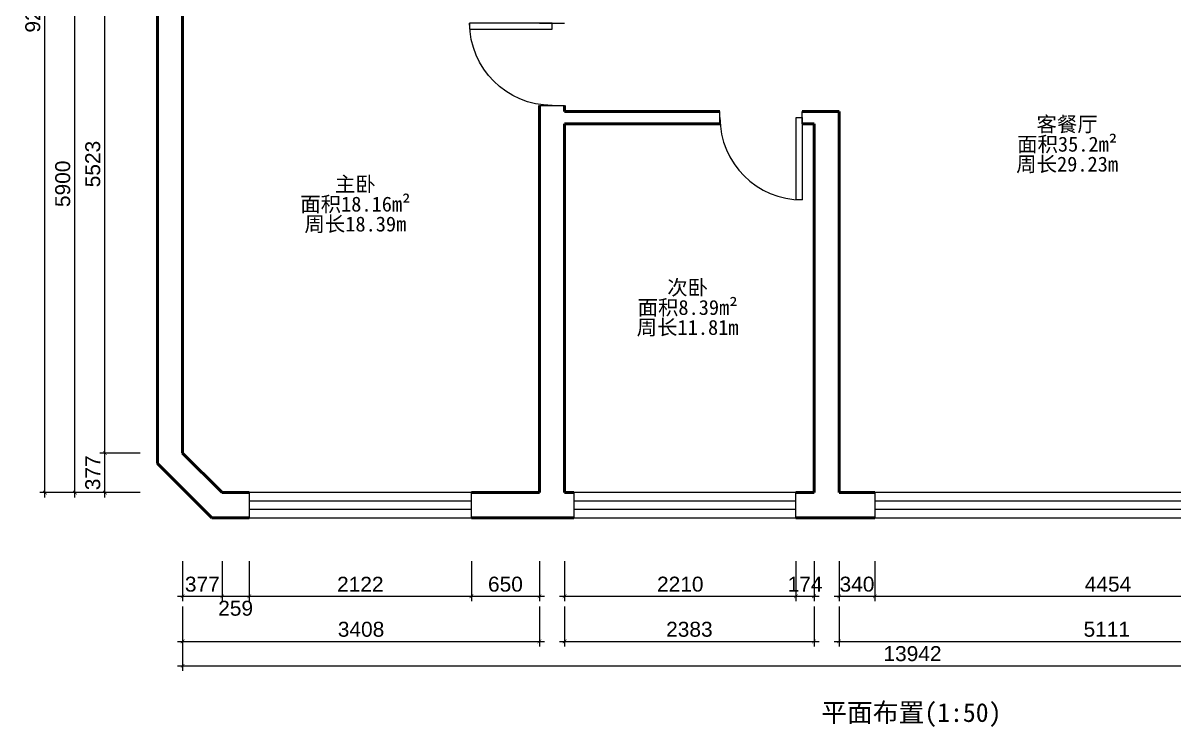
# Model space of a CAD drawing. Header units: millimetres. Extents: x 245 to 19137, y -220 to 12813.
# Drawn here: x 245 to 11239, y -220 to 6507 of the extents above; entities that cross this region are included whole.
import ezdxf

# ---------------------------------------------------------------- set-up
doc = ezdxf.new("R2010")
doc.units = ezdxf.units.MM
for name, color, linetype, lineweight in [('BS-非承重墙', 7, 'Continuous', 50), ('DS-门窗', 7, 'Continuous', 13), ('SH-文字标注', 2, 'Continuous', 13)]:
    doc.layers.add(name, color=color, linetype=linetype, lineweight=lineweight)
doc.layers.add('SH-尺寸标注', color=32, linetype='Continuous')
doc.styles.get("Standard").update_dxf_attribs({"font": 'arial.ttf'})
doc.styles.add('T_12_2_SimSun', font='', dxfattribs={"height": 225.638169})
doc.styles.add('T_20_SimSun', font='', dxfattribs={"height": 178.571429})
doc.styles.get('T_12_2_SimSun').set_extended_font_data('SimSun')
doc.styles.get('T_20_SimSun').set_extended_font_data('SimSun')
doc.dimstyles.new('D_20_2.35', dxfattribs={"dimtxt": 142.857143, "dimasz": 35.714286, "dimexe": 47.619048, "dimexo": 0, "dimgap": 0, "dimtad": 1, "dimdec": 0, "dimzin": 1, "dimdsep": 46, "dimtxsty": 'Standard', "dimblk": 'ARCHTICK', "dimcen": 0.09, "dimdle": 47.619048, "dimclrd": 252, "dimclre": 252, "dimclrt": 134, "dimadec": 0, "dimazin": 0, "dimtfac": 1, "dimtdec": 4, "dimtix": 1, "dimtmove": 2, "dimatfit": 3, "dimfxl": 335.714273, "dimfxlon": 1, "dimtolj": 1, "dimtzin": 0, "dimlwd": 9, "dimlwe": 9, "dimarcsym": 0})

# ---------------------------------------------------------------- blocks, each defined once
blk = doc.blocks.new('LEGEND_21c7235f9fb190111f4370a596c8782f_f730b179c3a6443a9e8fe988db1792cb')
at = {"layer": 'DS-门窗', "color": 60, "linetype": 'Continuous', "ltscale": 2}
for p, q in [((0, 120), (0, 0)), ((787, 120), (787, 0))]:
    blk.add_line(p, q, dxfattribs=at)
at = {"layer": 'DS-门窗', "color": 60, "linetype": 'Continuous', "ltscale": 2, "flags": 128}
blk.add_lwpolyline([(0, 60), (0, 847), (60, 847), (60, 60), (0, 60)], dxfattribs=at)
at = {"layer": 'DS-门窗', "color": 60, "linetype": 'Continuous', "ltscale": 2}
blk.add_arc((0, 60), 787, 0, 90, dxfattribs=at)
blk = doc.blocks.new('LEGEND_53b17ed9e7bc361a9d5f7c8f8c891103_0325671d14544a5e9625c67889f8c782')
at = {"layer": 'DS-门窗', "color": 60, "linetype": 'Continuous', "ltscale": 2}
for p, q in [((0, 240), (0, 0)), ((787, 240), (787, 0))]:
    blk.add_line(p, q, dxfattribs=at)
at = {"layer": 'DS-门窗', "color": 60, "linetype": 'Continuous', "ltscale": 2, "flags": 128}
blk.add_lwpolyline([(0, 120), (0, 907), (60, 907), (60, 120), (0, 120)], dxfattribs=at)
at = {"layer": 'DS-门窗', "color": 60, "linetype": 'Continuous', "ltscale": 2}
blk.add_arc((0, 120), 787, 0, 90, dxfattribs=at)
blk = doc.blocks.new('WINDOW_3202ff818c7f97124c0085a78d293b3b_79cb11601bd04043949b6a043a9a0068')
at = {"layer": 'DS-门窗', "color": 60, "linetype": 'Continuous', "ltscale": 2}
for p, q in [((-4210, -4761), (-6332, -4761)), ((-6332, -4761), (-6332, -5001)), ((-4210, -5001), (-4210, -4761)), ((-6332, -4841), (-4210, -4841)), ((-6332, -4921), (-4210, -4921)), ((-6332, -5001), (-4210, -5001))]:
    blk.add_line(p, q, dxfattribs=at)
blk = doc.blocks.new('WINDOW_d8064412710f5d54ebf442824f9995c4_89e8436e68284c518e718759a15fc281')
at = {"layer": 'DS-门窗', "color": 60, "linetype": 'Continuous', "ltscale": 2}
for p, q in [((-1110, -4761), (-3232, -4761)), ((-3232, -4761), (-3232, -5001)), ((-1110, -5001), (-1110, -4761)), ((-3232, -4841), (-1110, -4841)), ((-3232, -4921), (-1110, -4921)), ((-3232, -5001), (-1110, -5001))]:
    blk.add_line(p, q, dxfattribs=at)
blk = doc.blocks.new('WINDOW_658651dc562f569f39af72cd0fd2e788_f94c37ca998d415a808768ba4d2f1fe0')
at = {"layer": 'DS-门窗', "color": 60, "linetype": 'Continuous', "ltscale": 2}
for p, q in [((4097, -4761), (-356, -4761)), ((-356, -4761), (-356, -5001)), ((4097, -5001), (4097, -4761)), ((-356, -4841), (4097, -4841)), ((-356, -4921), (4097, -4921)), ((-356, -5001), (4097, -5001))]:
    blk.add_line(p, q, dxfattribs=at)
blk = doc.blocks.new('_ArchTick')
at = {"color": 0, "linetype": 'ByBlock', "const_width": 0.15}
blk.add_lwpolyline([(-0.5, -0.5), (0.5, 0.5)], dxfattribs=at)
blk = doc.blocks.new('*D241')
at = {"layer": 'Defpoints', "color": 0}
for p in [(1770, 933), (5178, 933), (5178, 598)]:
    blk.add_point(p, dxfattribs=at)
at = {"layer": 'SH-尺寸标注', "color": 252, "linetype": 'Continuous', "lineweight": 9}
for p, q in [((1770, 933), (1770, 550)), ((5178, 933), (5178, 550)), ((1722, 598), (5226, 598))]:
    blk.add_line(p, q, dxfattribs=at)
at = {"layer": 'SH-尺寸标注', "color": 252, "linetype": 'Continuous', "lineweight": 9, "xscale": 35.71428581050463, "yscale": 35.71428581050463, "zscale": 35.71428581050463, "rotation": 180}
blk.add_blockref('_ArchTick', (1770, 598), dxfattribs=at)
at = {"layer": 'SH-尺寸标注', "color": 252, "linetype": 'Continuous', "lineweight": 9, "xscale": 35.71428581050463, "yscale": 35.71428581050463, "zscale": 35.71428581050463}
blk.add_blockref('_ArchTick', (5178, 598), dxfattribs=at)
at = {"layer": 'SH-尺寸标注', "color": 134, "insert": (3474, 713), "char_height": 142.9, "attachment_point": 5}
blk.add_mtext('\\A1;3408', dxfattribs=at)
blk = doc.blocks.new('*D242')
at = {"layer": 'Defpoints', "color": 0}
for p in [(5418, 933), (7801, 933), (7801, 598)]:
    blk.add_point(p, dxfattribs=at)
at = {"layer": 'SH-尺寸标注', "color": 252, "linetype": 'Continuous', "lineweight": 9}
for p, q in [((5418, 933), (5418, 550)), ((7801, 933), (7801, 550)), ((5371, 598), (7849, 598))]:
    blk.add_line(p, q, dxfattribs=at)
at = {"layer": 'SH-尺寸标注', "color": 252, "linetype": 'Continuous', "lineweight": 9, "xscale": 35.71428581050463, "yscale": 35.71428581050463, "zscale": 35.71428581050463, "rotation": 180}
blk.add_blockref('_ArchTick', (5418, 598), dxfattribs=at)
at = {"layer": 'SH-尺寸标注', "color": 252, "linetype": 'Continuous', "lineweight": 9, "xscale": 35.71428581050463, "yscale": 35.71428581050463, "zscale": 35.71428581050463}
blk.add_blockref('_ArchTick', (7801, 598), dxfattribs=at)
at = {"layer": 'SH-尺寸标注', "color": 134, "insert": (6610, 713), "char_height": 142.9, "attachment_point": 5}
blk.add_mtext('\\A1;2383', dxfattribs=at)
blk = doc.blocks.new('*D243')
at = {"layer": 'Defpoints', "color": 0}
for p in [(8041, 933), (13153, 933), (13153, 598)]:
    blk.add_point(p, dxfattribs=at)
at = {"layer": 'SH-尺寸标注', "color": 252, "linetype": 'Continuous', "lineweight": 9}
for p, q in [((8041, 933), (8041, 550)), ((13153, 933), (13153, 550)), ((7994, 598), (13200, 598))]:
    blk.add_line(p, q, dxfattribs=at)
at = {"layer": 'SH-尺寸标注', "color": 252, "linetype": 'Continuous', "lineweight": 9, "xscale": 35.71428581050463, "yscale": 35.71428581050463, "zscale": 35.71428581050463, "rotation": 180}
blk.add_blockref('_ArchTick', (8041, 598), dxfattribs=at)
at = {"layer": 'SH-尺寸标注', "color": 252, "linetype": 'Continuous', "lineweight": 9, "xscale": 35.71428581050463, "yscale": 35.71428581050463, "zscale": 35.71428581050463}
blk.add_blockref('_ArchTick', (13153, 598), dxfattribs=at)
at = {"layer": 'SH-尺寸标注', "color": 134, "insert": (10597, 713), "char_height": 142.9, "attachment_point": 5}
blk.add_mtext('\\A1;5111', dxfattribs=at)
blk = doc.blocks.new('*D251')
at = {"layer": 'Defpoints', "color": 0}
for p in [(741, 7921), (1076, 7921), (1076, 2020)]:
    blk.add_point(p, dxfattribs=at)
at = {"layer": 'SH-尺寸标注', "color": 252, "linetype": 'Continuous', "lineweight": 9}
for p, q in [((1076, 7921), (693, 7921)), ((741, 1973), (741, 7968)), ((1076, 2020), (693, 2020))]:
    blk.add_line(p, q, dxfattribs=at)
at = {"layer": 'SH-尺寸标注', "color": 252, "linetype": 'Continuous', "lineweight": 9, "xscale": 35.71428581050463, "yscale": 35.71428581050463, "zscale": 35.71428581050463}
for p, rotation in [((741, 7921), 90), ((741, 2020), 270)]:
    blk.add_blockref('_ArchTick', p, dxfattribs=dict(at, rotation=rotation))
at = {"layer": 'SH-尺寸标注', "color": 134, "insert": (625, 4970), "char_height": 142.9, "attachment_point": 5, "rotation": 90}
blk.add_mtext('\\A1;5900', dxfattribs=at)
blk = doc.blocks.new('*D259')
at = {"layer": 'Defpoints', "color": 0}
for p in [(454, 11254), (790, 11254), (790, 2020)]:
    blk.add_point(p, dxfattribs=at)
at = {"layer": 'SH-尺寸标注', "color": 252, "linetype": 'Continuous', "lineweight": 9}
for p, q in [((790, 11254), (407, 11254)), ((454, 1973), (454, 11301)), ((790, 2020), (407, 2020))]:
    blk.add_line(p, q, dxfattribs=at)
at = {"layer": 'SH-尺寸标注', "color": 252, "linetype": 'Continuous', "lineweight": 9, "xscale": 35.71428581050463, "yscale": 35.71428581050463, "zscale": 35.71428581050463}
for p, rotation in [((454, 11254), 90), ((454, 2020), 270)]:
    blk.add_blockref('_ArchTick', p, dxfattribs=dict(at, rotation=rotation))
at = {"layer": 'SH-尺寸标注', "color": 134, "insert": (339, 6637), "char_height": 142.9, "attachment_point": 5, "rotation": 90}
blk.add_mtext('\\A1;9234', dxfattribs=at)
blk = doc.blocks.new('*D261')
at = {"layer": 'Defpoints', "color": 0}
for p in [(1770, 700), (15712, 700), (15712, 365)]:
    blk.add_point(p, dxfattribs=at)
at = {"layer": 'SH-尺寸标注', "color": 252, "linetype": 'Continuous', "lineweight": 9}
for p, q in [((1770, 700), (1770, 317)), ((15712, 700), (15712, 317)), ((1722, 365), (15760, 365))]:
    blk.add_line(p, q, dxfattribs=at)
at = {"layer": 'SH-尺寸标注', "color": 252, "linetype": 'Continuous', "lineweight": 9, "xscale": 35.71428581050463, "yscale": 35.71428581050463, "zscale": 35.71428581050463, "rotation": 180}
blk.add_blockref('_ArchTick', (1770, 365), dxfattribs=at)
at = {"layer": 'SH-尺寸标注', "color": 252, "linetype": 'Continuous', "lineweight": 9, "xscale": 35.71428581050463, "yscale": 35.71428581050463, "zscale": 35.71428581050463}
blk.add_blockref('_ArchTick', (15712, 365), dxfattribs=at)
at = {"layer": 'SH-尺寸标注', "color": 134, "insert": (8741, 480), "char_height": 142.9, "attachment_point": 5}
blk.add_mtext('\\A1;13942', dxfattribs=at)
blk = doc.blocks.new('*D262')
at = {"layer": 'Defpoints', "color": 0}
for p in [(1770, 1364), (2147, 1364), (2147, 1029)]:
    blk.add_point(p, dxfattribs=at)
at = {"layer": 'SH-尺寸标注', "color": 252, "linetype": 'Continuous', "lineweight": 9}
for p, q in [((1770, 1364), (1770, 981)), ((2147, 1364), (2147, 981)), ((1722, 1029), (2195, 1029))]:
    blk.add_line(p, q, dxfattribs=at)
at = {"layer": 'SH-尺寸标注', "color": 252, "linetype": 'Continuous', "lineweight": 9, "xscale": 35.71428581050463, "yscale": 35.71428581050463, "zscale": 35.71428581050463, "rotation": 180}
blk.add_blockref('_ArchTick', (1770, 1029), dxfattribs=at)
at = {"layer": 'SH-尺寸标注', "color": 252, "linetype": 'Continuous', "lineweight": 9, "xscale": 35.71428581050463, "yscale": 35.71428581050463, "zscale": 35.71428581050463}
blk.add_blockref('_ArchTick', (2147, 1029), dxfattribs=at)
at = {"layer": 'SH-尺寸标注', "color": 134, "insert": (1958, 1144), "char_height": 142.9, "attachment_point": 5}
blk.add_mtext('\\A1;377', dxfattribs=at)
blk = doc.blocks.new('*D263')
at = {"layer": 'Defpoints', "color": 0}
for p in [(2147, 1364), (2406, 1364), (2406, 1029)]:
    blk.add_point(p, dxfattribs=at)
at = {"layer": 'SH-尺寸标注', "color": 252, "linetype": 'Continuous', "lineweight": 9}
for p, q in [((2147, 1364), (2147, 981)), ((2406, 1364), (2406, 981)), ((2099, 1029), (2453, 1029))]:
    blk.add_line(p, q, dxfattribs=at)
at = {"layer": 'SH-尺寸标注', "color": 252, "linetype": 'Continuous', "lineweight": 9, "xscale": 35.71428581050463, "yscale": 35.71428581050463, "zscale": 35.71428581050463, "rotation": 180}
blk.add_blockref('_ArchTick', (2147, 1029), dxfattribs=at)
at = {"layer": 'SH-尺寸标注', "color": 252, "linetype": 'Continuous', "lineweight": 9, "xscale": 35.71428581050463, "yscale": 35.71428581050463, "zscale": 35.71428581050463}
blk.add_blockref('_ArchTick', (2406, 1029), dxfattribs=at)
at = {"layer": 'SH-尺寸标注', "color": 134, "insert": (2276, 914), "char_height": 142.9, "attachment_point": 5}
blk.add_mtext('\\A1;259', dxfattribs=at)
blk = doc.blocks.new('*D264')
at = {"layer": 'Defpoints', "color": 0}
for p in [(2406, 1364), (4528, 1364), (4528, 1029)]:
    blk.add_point(p, dxfattribs=at)
at = {"layer": 'SH-尺寸标注', "color": 252, "linetype": 'Continuous', "lineweight": 9}
for p, q in [((2406, 1364), (2406, 981)), ((4528, 1364), (4528, 981)), ((2358, 1029), (4575, 1029))]:
    blk.add_line(p, q, dxfattribs=at)
at = {"layer": 'SH-尺寸标注', "color": 252, "linetype": 'Continuous', "lineweight": 9, "xscale": 35.71428581050463, "yscale": 35.71428581050463, "zscale": 35.71428581050463, "rotation": 180}
blk.add_blockref('_ArchTick', (2406, 1029), dxfattribs=at)
at = {"layer": 'SH-尺寸标注', "color": 252, "linetype": 'Continuous', "lineweight": 9, "xscale": 35.71428581050463, "yscale": 35.71428581050463, "zscale": 35.71428581050463}
blk.add_blockref('_ArchTick', (4528, 1029), dxfattribs=at)
at = {"layer": 'SH-尺寸标注', "color": 134, "insert": (3467, 1144), "char_height": 142.9, "attachment_point": 5}
blk.add_mtext('\\A1;2122', dxfattribs=at)
blk = doc.blocks.new('*D265')
at = {"layer": 'Defpoints', "color": 0}
for p in [(4528, 1364), (5178, 1364), (5178, 1029)]:
    blk.add_point(p, dxfattribs=at)
at = {"layer": 'SH-尺寸标注', "color": 252, "linetype": 'Continuous', "lineweight": 9}
for p, q in [((4528, 1364), (4528, 981)), ((5178, 1364), (5178, 981)), ((4480, 1029), (5226, 1029))]:
    blk.add_line(p, q, dxfattribs=at)
at = {"layer": 'SH-尺寸标注', "color": 252, "linetype": 'Continuous', "lineweight": 9, "xscale": 35.71428581050463, "yscale": 35.71428581050463, "zscale": 35.71428581050463, "rotation": 180}
blk.add_blockref('_ArchTick', (4528, 1029), dxfattribs=at)
at = {"layer": 'SH-尺寸标注', "color": 252, "linetype": 'Continuous', "lineweight": 9, "xscale": 35.71428581050463, "yscale": 35.71428581050463, "zscale": 35.71428581050463}
blk.add_blockref('_ArchTick', (5178, 1029), dxfattribs=at)
at = {"layer": 'SH-尺寸标注', "color": 134, "insert": (4853, 1144), "char_height": 142.9, "attachment_point": 5}
blk.add_mtext('\\A1;650', dxfattribs=at)
blk = doc.blocks.new('*D266')
at = {"layer": 'Defpoints', "color": 0}
for p in [(5418, 1364), (7628, 1364), (7628, 1029)]:
    blk.add_point(p, dxfattribs=at)
at = {"layer": 'SH-尺寸标注', "color": 252, "linetype": 'Continuous', "lineweight": 9}
for p, q in [((5418, 1364), (5418, 981)), ((7628, 1364), (7628, 981)), ((5371, 1029), (7675, 1029))]:
    blk.add_line(p, q, dxfattribs=at)
at = {"layer": 'SH-尺寸标注', "color": 252, "linetype": 'Continuous', "lineweight": 9, "xscale": 35.71428581050463, "yscale": 35.71428581050463, "zscale": 35.71428581050463, "rotation": 180}
blk.add_blockref('_ArchTick', (5418, 1029), dxfattribs=at)
at = {"layer": 'SH-尺寸标注', "color": 252, "linetype": 'Continuous', "lineweight": 9, "xscale": 35.71428581050463, "yscale": 35.71428581050463, "zscale": 35.71428581050463}
blk.add_blockref('_ArchTick', (7628, 1029), dxfattribs=at)
at = {"layer": 'SH-尺寸标注', "color": 134, "insert": (6523, 1144), "char_height": 142.9, "attachment_point": 5}
blk.add_mtext('\\A1;2210', dxfattribs=at)
blk = doc.blocks.new('*D267')
at = {"layer": 'Defpoints', "color": 0}
for p in [(7628, 1364), (7801, 1364), (7801, 1029)]:
    blk.add_point(p, dxfattribs=at)
at = {"layer": 'SH-尺寸标注', "color": 252, "linetype": 'Continuous', "lineweight": 9}
for p, q in [((7628, 1364), (7628, 981)), ((7801, 1364), (7801, 981)), ((7580, 1029), (7849, 1029))]:
    blk.add_line(p, q, dxfattribs=at)
at = {"layer": 'SH-尺寸标注', "color": 252, "linetype": 'Continuous', "lineweight": 9, "xscale": 35.71428581050463, "yscale": 35.71428581050463, "zscale": 35.71428581050463, "rotation": 180}
blk.add_blockref('_ArchTick', (7628, 1029), dxfattribs=at)
at = {"layer": 'SH-尺寸标注', "color": 252, "linetype": 'Continuous', "lineweight": 9, "xscale": 35.71428581050463, "yscale": 35.71428581050463, "zscale": 35.71428581050463}
blk.add_blockref('_ArchTick', (7801, 1029), dxfattribs=at)
at = {"layer": 'SH-尺寸标注', "color": 134, "insert": (7715, 1144), "char_height": 142.9, "attachment_point": 5}
blk.add_mtext('\\A1;174', dxfattribs=at)
blk = doc.blocks.new('*D268')
at = {"layer": 'Defpoints', "color": 0}
for p in [(8041, 1364), (8381, 1364), (8381, 1029)]:
    blk.add_point(p, dxfattribs=at)
at = {"layer": 'SH-尺寸标注', "color": 252, "linetype": 'Continuous', "lineweight": 9}
for p, q in [((8041, 1364), (8041, 981)), ((8381, 1364), (8381, 981)), ((7994, 1029), (8429, 1029))]:
    blk.add_line(p, q, dxfattribs=at)
at = {"layer": 'SH-尺寸标注', "color": 252, "linetype": 'Continuous', "lineweight": 9, "xscale": 35.71428581050463, "yscale": 35.71428581050463, "zscale": 35.71428581050463, "rotation": 180}
blk.add_blockref('_ArchTick', (8041, 1029), dxfattribs=at)
at = {"layer": 'SH-尺寸标注', "color": 252, "linetype": 'Continuous', "lineweight": 9, "xscale": 35.71428581050463, "yscale": 35.71428581050463, "zscale": 35.71428581050463}
blk.add_blockref('_ArchTick', (8381, 1029), dxfattribs=at)
at = {"layer": 'SH-尺寸标注', "color": 134, "insert": (8211, 1144), "char_height": 142.9, "attachment_point": 5}
blk.add_mtext('\\A1;340', dxfattribs=at)
blk = doc.blocks.new('*D269')
at = {"layer": 'Defpoints', "color": 0}
for p in [(8381, 1364), (12835, 1364), (12835, 1029)]:
    blk.add_point(p, dxfattribs=at)
at = {"layer": 'SH-尺寸标注', "color": 252, "linetype": 'Continuous', "lineweight": 9}
for p, q in [((8381, 1364), (8381, 981)), ((12835, 1364), (12835, 981)), ((8334, 1029), (12883, 1029))]:
    blk.add_line(p, q, dxfattribs=at)
at = {"layer": 'SH-尺寸标注', "color": 252, "linetype": 'Continuous', "lineweight": 9, "xscale": 35.71428581050463, "yscale": 35.71428581050463, "zscale": 35.71428581050463, "rotation": 180}
blk.add_blockref('_ArchTick', (8381, 1029), dxfattribs=at)
at = {"layer": 'SH-尺寸标注', "color": 252, "linetype": 'Continuous', "lineweight": 9, "xscale": 35.71428581050463, "yscale": 35.71428581050463, "zscale": 35.71428581050463}
blk.add_blockref('_ArchTick', (12835, 1029), dxfattribs=at)
at = {"layer": 'SH-尺寸标注', "color": 134, "insert": (10608, 1144), "char_height": 142.9, "attachment_point": 5}
blk.add_mtext('\\A1;4454', dxfattribs=at)
blk = doc.blocks.new('*D295')
at = {"layer": 'Defpoints', "color": 0}
for p in [(1027, 2397), (1363, 2397), (1363, 2020)]:
    blk.add_point(p, dxfattribs=at)
at = {"layer": 'SH-尺寸标注', "color": 252, "linetype": 'Continuous', "lineweight": 9}
for p, q in [((1027, 1973), (1027, 2445)), ((1363, 2397), (979, 2397)), ((1363, 2020), (979, 2020))]:
    blk.add_line(p, q, dxfattribs=at)
at = {"layer": 'SH-尺寸标注', "color": 252, "linetype": 'Continuous', "lineweight": 9, "xscale": 35.71428581050463, "yscale": 35.71428581050463, "zscale": 35.71428581050463}
for p, rotation in [((1027, 2397), 90), ((1027, 2020), 270)]:
    blk.add_blockref('_ArchTick', p, dxfattribs=dict(at, rotation=rotation))
at = {"layer": 'SH-尺寸标注', "color": 134, "insert": (912, 2209), "char_height": 142.9, "attachment_point": 5, "rotation": 90}
blk.add_mtext('\\A1;377', dxfattribs=at)
blk = doc.blocks.new('*D296')
at = {"layer": 'Defpoints', "color": 0}
for p in [(1027, 7921), (1363, 7921), (1363, 2397)]:
    blk.add_point(p, dxfattribs=at)
at = {"layer": 'SH-尺寸标注', "color": 252, "linetype": 'Continuous', "lineweight": 9}
for p, q in [((1363, 7921), (979, 7921)), ((1027, 2350), (1027, 7968)), ((1363, 2397), (979, 2397))]:
    blk.add_line(p, q, dxfattribs=at)
at = {"layer": 'SH-尺寸标注', "color": 252, "linetype": 'Continuous', "lineweight": 9, "xscale": 35.71428581050463, "yscale": 35.71428581050463, "zscale": 35.71428581050463}
for p, rotation in [((1027, 7921), 90), ((1027, 2397), 270)]:
    blk.add_blockref('_ArchTick', p, dxfattribs=dict(at, rotation=rotation))
at = {"layer": 'SH-尺寸标注', "color": 134, "insert": (912, 5159), "char_height": 142.9, "attachment_point": 5, "rotation": 90}
blk.add_mtext('\\A1;5523', dxfattribs=at)
blk = doc.blocks.new('*D301')
at = {"layer": 'Defpoints', "color": 0}
for p in [(1770, 933), (5178, 933), (5178, 598)]:
    blk.add_point(p, dxfattribs=at)
at = {"layer": 'SH-尺寸标注', "color": 252, "linetype": 'Continuous', "lineweight": 9}
for p, q in [((1770, 933), (1770, 550)), ((5178, 933), (5178, 550)), ((1722, 598), (5226, 598))]:
    blk.add_line(p, q, dxfattribs=at)
at = {"layer": 'SH-尺寸标注', "color": 252, "linetype": 'Continuous', "lineweight": 9, "xscale": 35.71428581050463, "yscale": 35.71428581050463, "zscale": 35.71428581050463, "rotation": 180}
blk.add_blockref('_ArchTick', (1770, 598), dxfattribs=at)
at = {"layer": 'SH-尺寸标注', "color": 252, "linetype": 'Continuous', "lineweight": 9, "xscale": 35.71428581050463, "yscale": 35.71428581050463, "zscale": 35.71428581050463}
blk.add_blockref('_ArchTick', (5178, 598), dxfattribs=at)
at = {"layer": 'SH-尺寸标注', "color": 134, "insert": (3474, 713), "char_height": 142.9, "attachment_point": 5}
blk.add_mtext('\\A1;3408', dxfattribs=at)
blk = doc.blocks.new('*D302')
at = {"layer": 'Defpoints', "color": 0}
for p in [(5418, 933), (7801, 933), (7801, 598)]:
    blk.add_point(p, dxfattribs=at)
at = {"layer": 'SH-尺寸标注', "color": 252, "linetype": 'Continuous', "lineweight": 9}
for p, q in [((5418, 933), (5418, 550)), ((7801, 933), (7801, 550)), ((5371, 598), (7849, 598))]:
    blk.add_line(p, q, dxfattribs=at)
at = {"layer": 'SH-尺寸标注', "color": 252, "linetype": 'Continuous', "lineweight": 9, "xscale": 35.71428581050463, "yscale": 35.71428581050463, "zscale": 35.71428581050463, "rotation": 180}
blk.add_blockref('_ArchTick', (5418, 598), dxfattribs=at)
at = {"layer": 'SH-尺寸标注', "color": 252, "linetype": 'Continuous', "lineweight": 9, "xscale": 35.71428581050463, "yscale": 35.71428581050463, "zscale": 35.71428581050463}
blk.add_blockref('_ArchTick', (7801, 598), dxfattribs=at)
at = {"layer": 'SH-尺寸标注', "color": 134, "insert": (6610, 713), "char_height": 142.9, "attachment_point": 5}
blk.add_mtext('\\A1;2383', dxfattribs=at)
blk = doc.blocks.new('*D309')
at = {"layer": 'Defpoints', "color": 0}
for p in [(741, 7921), (1076, 7921), (1076, 2020)]:
    blk.add_point(p, dxfattribs=at)
at = {"layer": 'SH-尺寸标注', "color": 252, "linetype": 'Continuous', "lineweight": 9}
for p, q in [((1076, 7921), (693, 7921)), ((741, 1973), (741, 7968)), ((1076, 2020), (693, 2020))]:
    blk.add_line(p, q, dxfattribs=at)
at = {"layer": 'SH-尺寸标注', "color": 252, "linetype": 'Continuous', "lineweight": 9, "xscale": 35.71428581050463, "yscale": 35.71428581050463, "zscale": 35.71428581050463}
for p, rotation in [((741, 7921), 90), ((741, 2020), 270)]:
    blk.add_blockref('_ArchTick', p, dxfattribs=dict(at, rotation=rotation))
at = {"layer": 'SH-尺寸标注', "color": 134, "insert": (625, 4970), "char_height": 142.9, "attachment_point": 5, "rotation": 90}
blk.add_mtext('\\A1;5900', dxfattribs=at)
blk = doc.blocks.new('*D317')
at = {"layer": 'Defpoints', "color": 0}
for p in [(454, 11254), (790, 11254), (790, 2020)]:
    blk.add_point(p, dxfattribs=at)
at = {"layer": 'SH-尺寸标注', "color": 252, "linetype": 'Continuous', "lineweight": 9}
for p, q in [((790, 11254), (407, 11254)), ((454, 1973), (454, 11301)), ((790, 2020), (407, 2020))]:
    blk.add_line(p, q, dxfattribs=at)
at = {"layer": 'SH-尺寸标注', "color": 252, "linetype": 'Continuous', "lineweight": 9, "xscale": 35.71428581050463, "yscale": 35.71428581050463, "zscale": 35.71428581050463}
for p, rotation in [((454, 11254), 90), ((454, 2020), 270)]:
    blk.add_blockref('_ArchTick', p, dxfattribs=dict(at, rotation=rotation))
at = {"layer": 'SH-尺寸标注', "color": 134, "insert": (339, 6637), "char_height": 142.9, "attachment_point": 5, "rotation": 90}
blk.add_mtext('\\A1;9234', dxfattribs=at)
blk = doc.blocks.new('*D319')
at = {"layer": 'Defpoints', "color": 0}
for p in [(1770, 700), (15712, 700), (15712, 365)]:
    blk.add_point(p, dxfattribs=at)
at = {"layer": 'SH-尺寸标注', "color": 252, "linetype": 'Continuous', "lineweight": 9}
for p, q in [((1770, 700), (1770, 317)), ((15712, 700), (15712, 317)), ((1722, 365), (15760, 365))]:
    blk.add_line(p, q, dxfattribs=at)
at = {"layer": 'SH-尺寸标注', "color": 252, "linetype": 'Continuous', "lineweight": 9, "xscale": 35.71428581050463, "yscale": 35.71428581050463, "zscale": 35.71428581050463, "rotation": 180}
blk.add_blockref('_ArchTick', (1770, 365), dxfattribs=at)
at = {"layer": 'SH-尺寸标注', "color": 252, "linetype": 'Continuous', "lineweight": 9, "xscale": 35.71428581050463, "yscale": 35.71428581050463, "zscale": 35.71428581050463}
blk.add_blockref('_ArchTick', (15712, 365), dxfattribs=at)
at = {"layer": 'SH-尺寸标注', "color": 134, "insert": (8741, 480), "char_height": 142.9, "attachment_point": 5}
blk.add_mtext('\\A1;13942', dxfattribs=at)
blk = doc.blocks.new('*D320')
at = {"layer": 'Defpoints', "color": 0}
for p in [(1770, 1364), (2147, 1364), (2147, 1029)]:
    blk.add_point(p, dxfattribs=at)
at = {"layer": 'SH-尺寸标注', "color": 252, "linetype": 'Continuous', "lineweight": 9}
for p, q in [((1770, 1364), (1770, 981)), ((2147, 1364), (2147, 981)), ((1722, 1029), (2195, 1029))]:
    blk.add_line(p, q, dxfattribs=at)
at = {"layer": 'SH-尺寸标注', "color": 252, "linetype": 'Continuous', "lineweight": 9, "xscale": 35.71428581050463, "yscale": 35.71428581050463, "zscale": 35.71428581050463, "rotation": 180}
blk.add_blockref('_ArchTick', (1770, 1029), dxfattribs=at)
at = {"layer": 'SH-尺寸标注', "color": 252, "linetype": 'Continuous', "lineweight": 9, "xscale": 35.71428581050463, "yscale": 35.71428581050463, "zscale": 35.71428581050463}
blk.add_blockref('_ArchTick', (2147, 1029), dxfattribs=at)
at = {"layer": 'SH-尺寸标注', "color": 134, "insert": (1958, 1144), "char_height": 142.9, "attachment_point": 5}
blk.add_mtext('\\A1;377', dxfattribs=at)
blk = doc.blocks.new('*D321')
at = {"layer": 'Defpoints', "color": 0}
for p in [(2147, 1364), (2406, 1364), (2406, 1029)]:
    blk.add_point(p, dxfattribs=at)
at = {"layer": 'SH-尺寸标注', "color": 252, "linetype": 'Continuous', "lineweight": 9}
for p, q in [((2147, 1364), (2147, 981)), ((2406, 1364), (2406, 981)), ((2099, 1029), (2453, 1029))]:
    blk.add_line(p, q, dxfattribs=at)
at = {"layer": 'SH-尺寸标注', "color": 252, "linetype": 'Continuous', "lineweight": 9, "xscale": 35.71428581050463, "yscale": 35.71428581050463, "zscale": 35.71428581050463, "rotation": 180}
blk.add_blockref('_ArchTick', (2147, 1029), dxfattribs=at)
at = {"layer": 'SH-尺寸标注', "color": 252, "linetype": 'Continuous', "lineweight": 9, "xscale": 35.71428581050463, "yscale": 35.71428581050463, "zscale": 35.71428581050463}
blk.add_blockref('_ArchTick', (2406, 1029), dxfattribs=at)
at = {"layer": 'SH-尺寸标注', "color": 134, "insert": (2276, 914), "char_height": 142.9, "attachment_point": 5}
blk.add_mtext('\\A1;259', dxfattribs=at)
blk = doc.blocks.new('*D322')
at = {"layer": 'Defpoints', "color": 0}
for p in [(2406, 1364), (4528, 1364), (4528, 1029)]:
    blk.add_point(p, dxfattribs=at)
at = {"layer": 'SH-尺寸标注', "color": 252, "linetype": 'Continuous', "lineweight": 9}
for p, q in [((2406, 1364), (2406, 981)), ((4528, 1364), (4528, 981)), ((2358, 1029), (4575, 1029))]:
    blk.add_line(p, q, dxfattribs=at)
at = {"layer": 'SH-尺寸标注', "color": 252, "linetype": 'Continuous', "lineweight": 9, "xscale": 35.71428581050463, "yscale": 35.71428581050463, "zscale": 35.71428581050463, "rotation": 180}
blk.add_blockref('_ArchTick', (2406, 1029), dxfattribs=at)
at = {"layer": 'SH-尺寸标注', "color": 252, "linetype": 'Continuous', "lineweight": 9, "xscale": 35.71428581050463, "yscale": 35.71428581050463, "zscale": 35.71428581050463}
blk.add_blockref('_ArchTick', (4528, 1029), dxfattribs=at)
at = {"layer": 'SH-尺寸标注', "color": 134, "insert": (3467, 1144), "char_height": 142.9, "attachment_point": 5}
blk.add_mtext('\\A1;2122', dxfattribs=at)
blk = doc.blocks.new('*D323')
at = {"layer": 'Defpoints', "color": 0}
for p in [(4528, 1364), (5178, 1364), (5178, 1029)]:
    blk.add_point(p, dxfattribs=at)
at = {"layer": 'SH-尺寸标注', "color": 252, "linetype": 'Continuous', "lineweight": 9}
for p, q in [((4528, 1364), (4528, 981)), ((5178, 1364), (5178, 981)), ((4480, 1029), (5226, 1029))]:
    blk.add_line(p, q, dxfattribs=at)
at = {"layer": 'SH-尺寸标注', "color": 252, "linetype": 'Continuous', "lineweight": 9, "xscale": 35.71428581050463, "yscale": 35.71428581050463, "zscale": 35.71428581050463, "rotation": 180}
blk.add_blockref('_ArchTick', (4528, 1029), dxfattribs=at)
at = {"layer": 'SH-尺寸标注', "color": 252, "linetype": 'Continuous', "lineweight": 9, "xscale": 35.71428581050463, "yscale": 35.71428581050463, "zscale": 35.71428581050463}
blk.add_blockref('_ArchTick', (5178, 1029), dxfattribs=at)
at = {"layer": 'SH-尺寸标注', "color": 134, "insert": (4853, 1144), "char_height": 142.9, "attachment_point": 5}
blk.add_mtext('\\A1;650', dxfattribs=at)
blk = doc.blocks.new('*D324')
at = {"layer": 'Defpoints', "color": 0}
for p in [(5418, 1364), (7628, 1364), (7628, 1029)]:
    blk.add_point(p, dxfattribs=at)
at = {"layer": 'SH-尺寸标注', "color": 252, "linetype": 'Continuous', "lineweight": 9}
for p, q in [((5418, 1364), (5418, 981)), ((7628, 1364), (7628, 981)), ((5371, 1029), (7675, 1029))]:
    blk.add_line(p, q, dxfattribs=at)
at = {"layer": 'SH-尺寸标注', "color": 252, "linetype": 'Continuous', "lineweight": 9, "xscale": 35.71428581050463, "yscale": 35.71428581050463, "zscale": 35.71428581050463, "rotation": 180}
blk.add_blockref('_ArchTick', (5418, 1029), dxfattribs=at)
at = {"layer": 'SH-尺寸标注', "color": 252, "linetype": 'Continuous', "lineweight": 9, "xscale": 35.71428581050463, "yscale": 35.71428581050463, "zscale": 35.71428581050463}
blk.add_blockref('_ArchTick', (7628, 1029), dxfattribs=at)
at = {"layer": 'SH-尺寸标注', "color": 134, "insert": (6523, 1144), "char_height": 142.9, "attachment_point": 5}
blk.add_mtext('\\A1;2210', dxfattribs=at)
blk = doc.blocks.new('*D347')
at = {"layer": 'Defpoints', "color": 0}
for p in [(1027, 2397), (1363, 2397), (1363, 2020)]:
    blk.add_point(p, dxfattribs=at)
at = {"layer": 'SH-尺寸标注', "color": 252, "linetype": 'Continuous', "lineweight": 9}
for p, q in [((1027, 1973), (1027, 2445)), ((1363, 2397), (979, 2397)), ((1363, 2020), (979, 2020))]:
    blk.add_line(p, q, dxfattribs=at)
at = {"layer": 'SH-尺寸标注', "color": 252, "linetype": 'Continuous', "lineweight": 9, "xscale": 35.71428581050463, "yscale": 35.71428581050463, "zscale": 35.71428581050463}
for p, rotation in [((1027, 2397), 90), ((1027, 2020), 270)]:
    blk.add_blockref('_ArchTick', p, dxfattribs=dict(at, rotation=rotation))
at = {"layer": 'SH-尺寸标注', "color": 134, "insert": (912, 2209), "char_height": 142.9, "attachment_point": 5, "rotation": 90}
blk.add_mtext('\\A1;377', dxfattribs=at)
blk = doc.blocks.new('*D348')
at = {"layer": 'Defpoints', "color": 0}
for p in [(1027, 7921), (1363, 7921), (1363, 2397)]:
    blk.add_point(p, dxfattribs=at)
at = {"layer": 'SH-尺寸标注', "color": 252, "linetype": 'Continuous', "lineweight": 9}
for p, q in [((1363, 7921), (979, 7921)), ((1027, 2350), (1027, 7968)), ((1363, 2397), (979, 2397))]:
    blk.add_line(p, q, dxfattribs=at)
at = {"layer": 'SH-尺寸标注', "color": 252, "linetype": 'Continuous', "lineweight": 9, "xscale": 35.71428581050463, "yscale": 35.71428581050463, "zscale": 35.71428581050463}
for p, rotation in [((1027, 7921), 90), ((1027, 2397), 270)]:
    blk.add_blockref('_ArchTick', p, dxfattribs=dict(at, rotation=rotation))
at = {"layer": 'SH-尺寸标注', "color": 134, "insert": (912, 5159), "char_height": 142.9, "attachment_point": 5, "rotation": 90}
blk.add_mtext('\\A1;5523', dxfattribs=at)

msp = doc.modelspace()

# ---------------------------------------------------------------- linework, layer by layer
at = {"layer": 'BS-非承重墙', "color": 7, "linetype": 'Continuous', "ltscale": 2}
for p, q in [((1529.7, 8040.5), (1529.7, 2298)), ((1529.7, 8040.5), (1529.7, 2298)), ((1769.7, 2397.4), (1769.7, 7920.5)), ((1769.7, 2397.4), (1769.7, 7920.5)), ((5178.1, 5719.5), (5178.1, 5662.5)), ((5178.1, 5719.5), (5178.1, 5662.5)), ((5418.1, 5662.5), (5418.1, 5719.5)), ((5418.1, 5662.5), (5418.1, 5719.5)), ((5178.1, 5662.5), (5178.1, 2020.2)), ((5178.1, 5662.5), (5178.1, 2020.2)), ((6901.7, 5662.5), (5418.1, 5662.5)), ((6901.7, 5662.5), (5418.1, 5662.5)), ((7801.4, 5662.5), (7688.8, 5662.5)), ((7801.4, 5662.5), (7688.8, 5662.5)), ((8041.4, 5662.5), (7801.4, 5662.5)), ((8041.4, 5662.5), (7801.4, 5662.5)), ((8041.4, 2020.2), (8041.4, 5662.5)), ((8041.4, 2020.2), (8041.4, 5662.5)), ((5418.1, 2020.2), (5418.1, 5542.5)), ((5418.1, 5542.5), (6901.7, 5542.5)), ((5418.1, 2020.2), (5418.1, 5542.5)), ((5418.1, 5542.5), (6901.7, 5542.5)), ((7688.8, 5542.5), (7801.4, 5542.5)), ((7688.8, 5542.5), (7801.4, 5542.5)), ((7801.4, 5542.5), (7801.4, 2020.2)), ((7801.4, 5542.5), (7801.4, 2020.2)), ((2146.9, 2020.2), (1769.7, 2397.4)), ((2146.9, 2020.2), (1769.7, 2397.4)), ((1529.7, 2298), (2047.5, 1780.2)), ((1529.7, 2298), (2047.5, 1780.2)), ((2405.5, 2020.2), (2146.9, 2020.2)), ((2405.5, 2020.2), (2146.9, 2020.2)), ((5178.1, 2020.2), (4527.7, 2020.2)), ((5178.1, 2020.2), (4527.7, 2020.2)), ((5505.6, 2020.2), (5418.1, 2020.2)), ((5505.6, 2020.2), (5418.1, 2020.2)), ((7801.4, 2020.2), (7627.7, 2020.2)), ((7801.4, 2020.2), (7627.7, 2020.2)), ((8381.4, 2020.2), (8041.4, 2020.2)), ((2047.5, 1780.2), (2405.5, 1780.2)), ((2047.5, 1780.2), (2405.5, 1780.2)), ((4527.7, 1780.2), (5178.1, 1780.2)), ((4527.7, 1780.2), (5178.1, 1780.2)), ((5178.1, 1780.2), (5418.1, 1780.2)), ((5178.1, 1780.2), (5418.1, 1780.2)), ((5418.1, 1780.2), (5505.6, 1780.2)), ((5418.1, 1780.2), (5505.6, 1780.2)), ((7627.7, 1780.2), (7801.4, 1780.2)), ((7801.4, 1780.2), (8381.4, 1780.2))]:
    msp.add_line(p, q, dxfattribs=at)

# ---------------------------------------------------------------- block references
at = {"layer": 'DS-门窗', "color": 7, "xscale": -1, "rotation": 89.99999999999997}
msp.add_blockref('LEGEND_53b17ed9e7bc361a9d5f7c8f8c891103_0325671d14544a5e9625c67889f8c782', (5418.1, 6506.6), dxfattribs=at)
msp.add_blockref('LEGEND_53b17ed9e7bc361a9d5f7c8f8c891103_0325671d14544a5e9625c67889f8c782', (5418.1, 6506.6), dxfattribs=at)
at = {"layer": 'DS-门窗', "color": 7, "rotation": 180}
msp.add_blockref('LEGEND_21c7235f9fb190111f4370a596c8782f_f730b179c3a6443a9e8fe988db1792cb', (7688.8, 5662.5), dxfattribs=at)
msp.add_blockref('LEGEND_21c7235f9fb190111f4370a596c8782f_f730b179c3a6443a9e8fe988db1792cb', (7688.8, 5662.5), dxfattribs=at)
at = {"layer": 'DS-门窗', "color": 7}
for name in ['WINDOW_3202ff818c7f97124c0085a78d293b3b_79cb11601bd04043949b6a043a9a0068', 'WINDOW_3202ff818c7f97124c0085a78d293b3b_79cb11601bd04043949b6a043a9a0068', 'WINDOW_d8064412710f5d54ebf442824f9995c4_89e8436e68284c518e718759a15fc281', 'WINDOW_d8064412710f5d54ebf442824f9995c4_89e8436e68284c518e718759a15fc281', 'WINDOW_658651dc562f569f39af72cd0fd2e788_f94c37ca998d415a808768ba4d2f1fe0']:
    msp.add_blockref(name, (8737.6, 6780.9), dxfattribs=at)

# ---------------------------------------------------------------- texts
at = {"layer": 'SH-文字标注', "color": 134, "char_height": 142.857, "attachment_point": 5, "line_spacing_factor": 0.8, "style": 'T_20_SimSun'}
for s, insert in [('客餐厅^J面积35.2m²^J周长29.23m', (10218.1, 5340.7)), ('客餐厅^J面积35.2m²^J周长29.23m', (10218.1, 5340.7)), ('主卧^J面积18.16m²^J周长18.39m', (3419.7, 4768.2)), ('主卧^J面积18.16m²^J周长18.39m', (3419.7, 4768.2)), ('次卧^J面积8.39m²^J周长11.81m', (6593.1, 3780.6)), ('次卧^J面积8.39m²^J周长11.81m', (6593.1, 3780.6))]:
    msp.add_mtext(s, dxfattribs=dict(at, insert=insert))
at = {"layer": 'SH-文字标注', "color": 7, "insert": (8730, -105.5), "char_height": 180.51, "attachment_point": 5, "line_spacing_factor": 0.8, "style": 'T_12_2_SimSun'}
msp.add_mtext('平面布置(1:50)', dxfattribs=at)

# ---------------------------------------------------------------- dimensions: what is measured, and where the dimension line sits
at = {"layer": 'SH-尺寸标注', "color": 252, "linetype": 'Continuous'}
for base, p1, p2, angle, picture, middle, dimtype in [((454.3637, 11253.745), (790.078, 2020.1984), (790.078, 11253.745), 90, '*D259', (339.0881, 6636.9717), 160), ((454.3637, 11253.745), (790.078, 2020.1984), (790.078, 11253.745), 90, '*D317', (339.0881, 6636.9717), 160), ((740.6, 7920.5), (1076.4, 2020.2), (1076.4, 7920.5), 90, '*D251', (625.4, 4970.4), 160), ((740.6, 7920.5), (1076.4, 2020.2), (1076.4, 7920.5), 90, '*D309', (625.4, 4970.4), 160), ((1026.9, 7920.5), (1362.6, 2397.4), (1362.6, 7920.5), 90, '*D296', (911.6, 5159), 161), ((1026.9, 7920.5), (1362.6, 2397.4), (1362.6, 7920.5), 90, '*D348', (911.6, 5159), 161), ((1026.9, 2397.4), (1362.6, 2020.2), (1362.6, 2397.4), 90, '*D295', (911.6, 2208.8), 160), ((1026.9, 2397.4), (1362.6, 2020.2), (1362.6, 2397.4), 90, '*D347', (911.6, 2208.8), 160), ((2405.5, 1028.8), (2146.9, 1364.5), (2405.5, 1364.5), 0, '*D263', (2276.2, 913.5), 161), ((2405.5, 1028.8), (2146.9, 1364.5), (2405.5, 1364.5), 0, '*D321', (2276.2, 913.5), 161), ((4527.7, 1028.8), (2405.5, 1364.5), (4527.7, 1364.5), 0, '*D264', (3466.6, 1144.1), 161), ((4527.7, 1028.8), (2405.5, 1364.5), (4527.7, 1364.5), 0, '*D322', (3466.6, 1144.1), 161), ((7801.4, 1028.8), (7627.7, 1364.5), (7801.4, 1364.5), 0, '*D267', (7714.5, 1144.1), 161), ((8381.4, 1028.8), (8041.4, 1364.5), (8381.4, 1364.5), 0, '*D268', (8211.4, 1144.1), 161), ((12835.1, 1028.8), (8381.4, 1364.5), (12835.1, 1364.5), 0, '*D269', (10608.3, 1144.1), 161)]:
    dim = msp.add_linear_dim(base=base, p1=p1, p2=p2, angle=angle, dimstyle='D_20_2.35', override={"dimscale": 1, "dimclrt": 134}, dxfattribs=at)
    dim.commit()
    dim.dimension.update_dxf_attribs({"geometry": picture, "text_midpoint": middle, "dimtype": dimtype})
for base, p1, p2, picture, middle in [((2146.9, 1028.8), (1769.7, 1364.5), (2146.9, 1364.5), '*D262', (1958.3, 1144.1)), ((2146.9, 1028.8), (1769.7, 1364.5), (2146.9, 1364.5), '*D320', (1958.3, 1144.1)), ((5178.1, 1028.8), (4527.7, 1364.5), (5178.1, 1364.5), '*D265', (4852.9, 1144.1)), ((5178.1, 1028.8), (4527.7, 1364.5), (5178.1, 1364.5), '*D323', (4852.9, 1144.1)), ((7627.7, 1028.8), (5418.1, 1364.5), (7627.7, 1364.5), '*D266', (6522.9, 1144.1)), ((7627.7, 1028.8), (5418.1, 1364.5), (7627.7, 1364.5), '*D324', (6522.9, 1144.1)), ((5178.1, 597.5), (1769.7, 933.2), (5178.1, 933.2), '*D241', (3473.9, 712.8)), ((5178.1, 597.5), (1769.7, 933.2), (5178.1, 933.2), '*D301', (3473.9, 712.8)), ((7801.4, 597.5), (5418.1, 933.2), (7801.4, 933.2), '*D242', (6609.8, 712.8)), ((7801.4, 597.5), (5418.1, 933.2), (7801.4, 933.2), '*D302', (6609.8, 712.8)), ((13152.7, 597.5), (8041.4, 933.2), (13152.7, 933.2), '*D243', (10597.1, 712.8)), ((15712.1, 364.5), (1769.7, 700.2), (15712.1, 700.2), '*D261', (8740.9, 479.8)), ((15712.1, 364.5), (1769.7, 700.2), (15712.1, 700.2), '*D319', (8740.9, 479.8))]:
    dim = msp.add_linear_dim(base=base, p1=p1, p2=p2, dimstyle='D_20_2.35', override={"dimscale": 1, "dimclrt": 134}, dxfattribs=at)
    dim.commit()
    dim.dimension.update_dxf_attribs({"geometry": picture, "text_midpoint": middle, "dimtype": 160})

doc.saveas('drawing.dxf')
